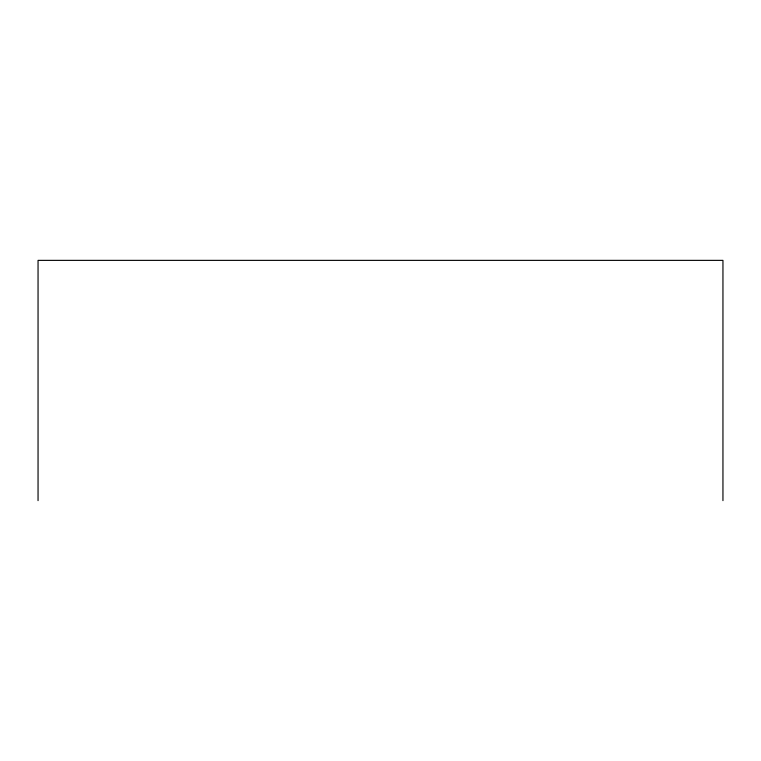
<?xml version="1.0" encoding="UTF-8"?>
<svg xmlns="http://www.w3.org/2000/svg" width="761" height="761" viewBox="0 0 761 761"><rect width="100%" height="100%" fill="white"/><g stroke="black" fill="none" stroke-linecap="round" stroke-linejoin="round"><path stroke-width="1.14" d="M722.95 500.633L722.95 260.367L38.05 260.367L38.05 500.633"/></g></svg>
